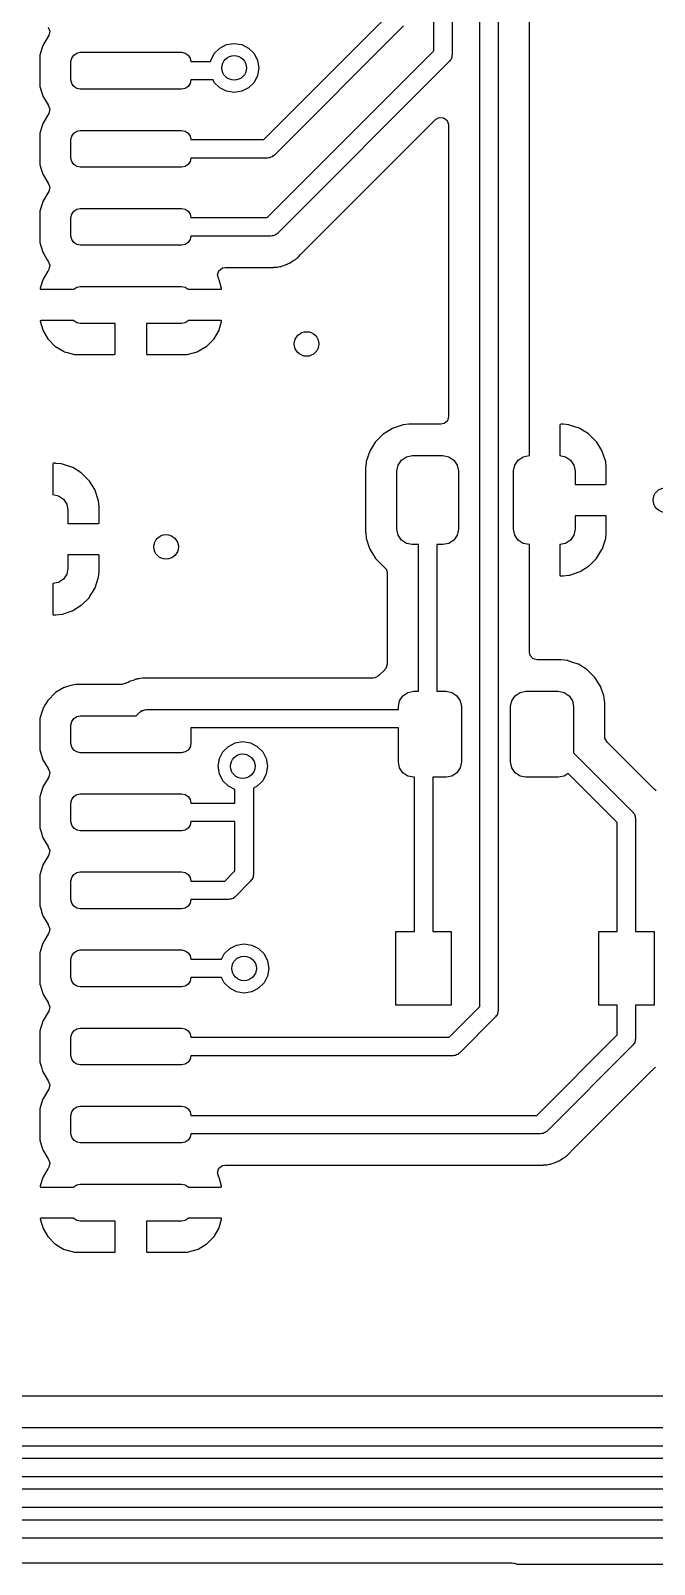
# Model space of a CAD drawing. Extents: x 51 to 243, y -135 to -54.
# Drawn here: x 102.95 to 113.1, y -107.48 to -82.53 of the extents above; entities that cross this region are included whole.
import ezdxf

# ---------------------------------------------------------------- set-up
doc = ezdxf.new("R2010")
doc.units = 0
doc.layers.add('BLACK', color=7, linetype='CONTINUOUS')

msp = doc.modelspace()

# ---------------------------------------------------------------- linework, layer by layer
at = {"layer": 'BLACK', "linetype": 'CONTINUOUS'}
for p, q in [((110.263, -98.4114), (110.263, -80.0865)), ((110.563, -80.1487), (110.563, -98.4735)), ((111.072, -89.445), (111.072, -80.4115)), ((109.514, -82.8615), (109.514, -81.647)), ((109.814, -81.647), (109.814, -82.9236)), ((106.745, -84.305), (108.764, -82.2854)), ((103.236, -82.4745), (103.262, -82.5389)), ((103.262, -82.5389), (103.248, -82.6085)), ((109.021, -82.4536), (106.913, -84.5611)), ((103.138, -82.8079), (103.102, -82.9312)), ((103.147, -82.779), (103.138, -82.8079)), ((103.149, -82.7714), (103.147, -82.779)), ((103.147, -82.779), (103.147, -82.779)), ((103.234, -82.6282), (103.149, -82.7714)), ((103.237, -82.6243), (103.234, -82.6282)), ((103.248, -82.6085), (103.237, -82.6243)), ((105.94, -82.9041), (106.029, -82.8156)), ((106.029, -82.8156), (106.14, -82.7588)), ((106.14, -82.7588), (106.264, -82.7392)), ((106.264, -82.7392), (106.387, -82.7588)), ((106.387, -82.7588), (106.499, -82.8156)), ((106.499, -82.8156), (106.587, -82.9041)), ((103.1, -82.966), (103.099, -82.9685)), ((103.099, -82.9685), (103.099, -83.4015)), ((103.102, -82.9376), (103.1, -82.966)), ((103.102, -82.9312), (103.102, -82.9376)), ((103.102, -82.9376), (103.102, -82.9376)), ((103.608, -83.035), (103.619, -82.9776)), ((103.608, -83.335), (103.608, -83.035)), ((103.619, -82.9776), (103.652, -82.9289)), ((103.652, -82.9289), (103.701, -82.8964)), ((103.701, -82.8964), (103.758, -82.885)), ((103.758, -82.885), (105.408, -82.885)), ((105.408, -82.885), (105.465, -82.8964)), ((105.465, -82.8964), (105.514, -82.9289)), ((105.514, -82.9289), (105.547, -82.9776)), ((105.547, -82.9776), (105.558, -83.035)), ((105.558, -83.035), (105.88, -83.035)), ((105.88, -83.035), (105.883, -83.0156)), ((105.883, -83.0156), (105.94, -82.9041)), ((106.587, -82.9041), (106.644, -83.0156)), ((106.644, -83.0156), (106.664, -83.1392)), ((106.8, -85.575), (109.514, -82.8615)), ((109.77, -83.0297), (106.969, -85.8311)), ((109.78, -83.0126), (109.77, -83.0297)), ((109.794, -82.9986), (109.78, -83.0126)), ((109.799, -82.9795), (109.794, -82.9986)), ((109.809, -82.9624), (109.799, -82.9795)), ((109.814, -82.9236), (109.809, -82.9427)), ((109.809, -82.9427), (109.809, -82.9624)), ((103.619, -83.3924), (103.608, -83.335)), ((105.558, -83.335), (105.547, -83.3924)), ((105.92, -83.335), (105.558, -83.335)), ((105.94, -83.3743), (105.92, -83.335)), ((106.644, -83.2628), (106.587, -83.3743)), ((106.664, -83.1392), (106.644, -83.2628)), ((103.099, -83.4015), (103.1, -83.4039)), ((103.1, -83.4039), (103.1, -83.404)), ((103.1, -83.404), (103.1, -83.414)), ((103.1, -83.414), (103.102, -83.4388)), ((103.102, -83.4388), (103.124, -83.5139)), ((103.124, -83.5139), (103.147, -83.5909)), ((103.652, -83.4411), (103.619, -83.3924)), ((103.701, -83.4736), (103.652, -83.4411)), ((103.758, -83.485), (103.701, -83.4736)), ((105.408, -83.485), (103.758, -83.485)), ((105.465, -83.4736), (105.408, -83.485)), ((105.514, -83.4411), (105.465, -83.4736)), ((105.547, -83.3924), (105.514, -83.4411)), ((106.029, -83.4628), (105.94, -83.3743)), ((106.14, -83.5196), (106.029, -83.4628)), ((106.264, -83.5392), (106.14, -83.5196)), ((106.387, -83.5196), (106.264, -83.5392)), ((106.499, -83.4628), (106.387, -83.5196)), ((106.587, -83.3743), (106.499, -83.4628)), ((103.147, -83.5909), (103.149, -83.5986)), ((103.149, -83.5986), (103.234, -83.7418)), ((103.234, -83.7418), (103.236, -83.7445)), ((103.236, -83.7445), (103.262, -83.8089)), ((103.262, -83.8089), (103.248, -83.8785)), ((103.138, -84.08), (103.102, -84.2012)), ((103.147, -84.049), (103.138, -84.08)), ((103.149, -84.0414), (103.147, -84.049)), ((103.147, -84.049), (103.147, -84.049)), ((103.234, -83.8982), (103.149, -84.0414)), ((103.237, -83.8943), (103.234, -83.8982)), ((103.248, -83.8785), (103.237, -83.8943)), ((107.354, -86.1645), (109.54, -83.979)), ((109.54, -83.979), (109.602, -83.9449)), ((109.602, -83.9449), (109.673, -83.95)), ((109.673, -83.95), (109.73, -83.9925)), ((109.73, -83.9925), (109.755, -84.0591)), ((109.755, -84.0591), (109.755, -84.0681)), ((109.755, -84.0681), (109.755, -88.8105)), ((103.1, -84.236), (103.099, -84.2385)), ((103.099, -84.2385), (103.099, -84.6715)), ((103.102, -84.2076), (103.1, -84.236)), ((103.102, -84.2012), (103.102, -84.2076)), ((103.102, -84.2076), (103.102, -84.2076)), ((103.608, -84.305), (103.619, -84.2476)), ((103.608, -84.605), (103.608, -84.305)), ((103.619, -84.2476), (103.652, -84.1989)), ((103.652, -84.1989), (103.701, -84.1664)), ((103.701, -84.1664), (103.758, -84.155)), ((103.758, -84.155), (105.408, -84.155)), ((105.408, -84.155), (105.465, -84.1664)), ((105.465, -84.1664), (105.514, -84.1989)), ((105.514, -84.1989), (105.547, -84.2476)), ((105.547, -84.2476), (105.558, -84.305)), ((105.558, -84.305), (106.745, -84.305)), ((106.882, -84.5849), (106.863, -84.59)), ((106.896, -84.5709), (106.882, -84.5849)), ((106.913, -84.5611), (106.896, -84.5709)), ((103.099, -84.6715), (103.1, -84.6739)), ((103.1, -84.6739), (103.1, -84.674)), ((103.1, -84.674), (103.102, -84.7023)), ((103.102, -84.7023), (103.102, -84.7088)), ((103.102, -84.7088), (103.124, -84.7842)), ((103.124, -84.7842), (103.139, -84.8351)), ((103.139, -84.8351), (103.149, -84.8686)), ((103.619, -84.6624), (103.608, -84.605)), ((103.652, -84.7111), (103.619, -84.6624)), ((103.701, -84.7436), (103.652, -84.7111)), ((103.758, -84.755), (103.701, -84.7436)), ((105.408, -84.755), (103.758, -84.755)), ((105.465, -84.7436), (105.408, -84.755)), ((105.514, -84.7111), (105.465, -84.7436)), ((105.547, -84.6624), (105.514, -84.7111)), ((105.558, -84.605), (105.547, -84.6624)), ((106.807, -84.605), (105.558, -84.605)), ((106.826, -84.5999), (106.807, -84.605)), ((106.846, -84.5999), (106.826, -84.5999)), ((106.863, -84.59), (106.846, -84.5999)), ((103.149, -84.8686), (103.234, -85.0118)), ((103.234, -85.0118), (103.236, -85.0145)), ((103.236, -85.0145), (103.262, -85.0789)), ((103.262, -85.0789), (103.248, -85.1485)), ((103.142, -85.3334), (103.102, -85.4712)), ((103.147, -85.319), (103.142, -85.3334)), ((103.149, -85.3114), (103.147, -85.319)), ((103.147, -85.319), (103.147, -85.319)), ((103.234, -85.1682), (103.149, -85.3114)), ((103.237, -85.1643), (103.234, -85.1682)), ((103.248, -85.1485), (103.237, -85.1643)), ((103.1, -85.5036), (103.099, -85.5085)), ((103.099, -85.5085), (103.099, -85.9415)), ((103.102, -85.4776), (103.1, -85.5036)), ((103.102, -85.4712), (103.102, -85.4776)), ((103.102, -85.4776), (103.102, -85.4776)), ((103.608, -85.575), (103.619, -85.5176)), ((103.608, -85.875), (103.608, -85.575)), ((103.619, -85.5176), (103.652, -85.4689)), ((103.652, -85.4689), (103.701, -85.4364)), ((103.701, -85.4364), (103.758, -85.425)), ((103.758, -85.425), (105.408, -85.425)), ((105.408, -85.425), (105.465, -85.4364)), ((105.465, -85.4364), (105.514, -85.4689)), ((105.514, -85.4689), (105.547, -85.5176)), ((105.547, -85.5176), (105.558, -85.575)), ((105.558, -85.575), (106.8, -85.575)), ((106.969, -85.8311), (106.952, -85.8409)), ((103.099, -85.9415), (103.1, -85.944)), ((103.1, -85.944), (103.1, -85.944)), ((103.1, -85.944), (103.101, -85.9636)), ((103.101, -85.9636), (103.102, -85.9788)), ((103.102, -85.9788), (103.149, -86.1386)), ((103.619, -85.9324), (103.608, -85.875)), ((103.652, -85.9811), (103.619, -85.9324)), ((103.701, -86.0136), (103.652, -85.9811)), ((103.758, -86.025), (103.701, -86.0136)), ((105.408, -86.025), (103.758, -86.025)), ((105.465, -86.0136), (105.408, -86.025)), ((105.514, -85.9811), (105.465, -86.0136)), ((105.547, -85.9324), (105.514, -85.9811)), ((105.558, -85.875), (105.547, -85.9324)), ((106.863, -85.875), (105.558, -85.875)), ((106.882, -85.8699), (106.863, -85.875)), ((106.901, -85.8699), (106.882, -85.8699)), ((106.919, -85.86), (106.901, -85.8699)), ((106.938, -85.8549), (106.919, -85.86)), ((106.952, -85.8409), (106.938, -85.8549)), ((103.149, -86.1386), (103.164, -86.1645)), ((103.164, -86.1645), (103.22, -86.2586)), ((103.22, -86.2586), (103.234, -86.2818)), ((103.234, -86.2818), (103.236, -86.2847)), ((103.236, -86.2847), (103.262, -86.3493)), ((107.082, -86.347), (107.126, -86.3341)), ((107.126, -86.3341), (107.145, -86.3232)), ((107.145, -86.3232), (107.162, -86.3145)), ((107.162, -86.3145), (107.182, -86.3066)), ((107.182, -86.3066), (107.22, -86.2795)), ((107.22, -86.2795), (107.23, -86.273)), ((107.23, -86.273), (107.263, -86.2535)), ((107.263, -86.2535), (107.269, -86.2495)), ((107.263, -86.2535), (107.263, -86.2535)), ((107.269, -86.2495), (107.285, -86.2343)), ((107.285, -86.2343), (107.3, -86.2214)), ((107.3, -86.2214), (107.309, -86.2149)), ((107.309, -86.2149), (107.317, -86.2088)), ((107.317, -86.2088), (107.346, -86.1732)), ((107.346, -86.1732), (107.354, -86.1645)), ((103.153, -86.5748), (103.147, -86.5892)), ((103.23, -86.4453), (103.153, -86.5748)), ((103.236, -86.4376), (103.23, -86.4453)), ((103.248, -86.4189), (103.236, -86.4376)), ((103.262, -86.3493), (103.248, -86.4189)), ((105.995, -86.5048), (106.017, -86.4375)), ((106.01, -86.5671), (105.995, -86.5048)), ((106.009, -86.5675), (106.01, -86.5671)), ((106.012, -86.5726), (106.009, -86.5675)), ((106.012, -86.5736), (106.012, -86.5726)), ((106.013, -86.5748), (106.012, -86.5736)), ((106.019, -86.5892), (106.013, -86.5748)), ((106.017, -86.4375), (106.072, -86.393)), ((106.072, -86.393), (106.12, -86.3835)), ((106.12, -86.3835), (106.781, -86.3835)), ((106.781, -86.3835), (106.792, -86.3841)), ((106.792, -86.3841), (106.792, -86.3841)), ((106.792, -86.3841), (106.8, -86.3858)), ((106.8, -86.3858), (106.871, -86.3836)), ((106.871, -86.3836), (106.875, -86.3835)), ((106.875, -86.3835), (106.904, -86.3835)), ((106.904, -86.3835), (106.908, -86.3829)), ((106.908, -86.3829), (106.92, -86.382)), ((106.92, -86.382), (106.966, -86.3806)), ((106.966, -86.3806), (106.987, -86.3746)), ((106.987, -86.3746), (107.006, -86.3706)), ((107.006, -86.3706), (107.013, -86.3697)), ((107.013, -86.3697), (107.02, -86.3689)), ((107.02, -86.3689), (107.028, -86.3679)), ((107.02, -86.3689), (107.02, -86.3689)), ((107.028, -86.3679), (107.035, -86.365)), ((107.035, -86.365), (107.071, -86.3509)), ((107.035, -86.365), (107.035, -86.365)), ((107.071, -86.3509), (107.082, -86.347)), ((103.147, -86.5892), (103.108, -86.7236)), ((103.108, -86.7236), (103.108, -86.7377)), ((103.108, -86.7377), (103.115, -86.741)), ((103.115, -86.741), (103.651, -86.741)), ((103.651, -86.741), (103.652, -86.7389)), ((103.652, -86.7389), (103.701, -86.7064)), ((103.701, -86.7064), (103.758, -86.695)), ((103.758, -86.695), (105.408, -86.695)), ((105.408, -86.695), (105.465, -86.7064)), ((105.465, -86.7064), (105.514, -86.7389)), ((105.514, -86.7389), (105.515, -86.741)), ((105.515, -86.741), (106.045, -86.741)), ((106.06, -86.7291), (106.019, -86.5892)), ((106.045, -86.741), (106.058, -86.737)), ((106.058, -86.737), (106.06, -86.7291)), ((103.108, -87.253), (103.106, -87.2609)), ((103.106, -87.2609), (103.147, -87.4008)), ((103.121, -87.249), (103.108, -87.253)), ((103.651, -87.249), (103.121, -87.249)), ((103.652, -87.2511), (103.651, -87.249)), ((103.701, -87.2836), (103.652, -87.2511)), ((103.758, -87.295), (103.701, -87.2836)), ((104.329, -87.295), (103.758, -87.295)), ((104.329, -87.7895), (104.329, -87.295)), ((105.408, -87.295), (104.837, -87.295)), ((104.837, -87.295), (104.837, -87.7849)), ((105.465, -87.2836), (105.408, -87.295)), ((105.514, -87.2511), (105.465, -87.2836)), ((105.515, -87.249), (105.514, -87.2511)), ((106.051, -87.249), (105.515, -87.249)), ((106.019, -87.4008), (106.058, -87.2664)), ((106.058, -87.2523), (106.051, -87.249)), ((106.058, -87.2664), (106.058, -87.2523)), ((103.147, -87.4008), (103.153, -87.4152)), ((103.153, -87.4152), (103.23, -87.5447)), ((103.23, -87.5447), (103.24, -87.5571)), ((103.24, -87.5571), (103.346, -87.6634)), ((105.82, -87.6634), (105.926, -87.5571)), ((105.926, -87.5571), (105.936, -87.5447)), ((105.936, -87.5447), (106.013, -87.4152)), ((106.013, -87.4152), (106.019, -87.4008)), ((103.346, -87.6634), (103.358, -87.6731)), ((103.358, -87.6731), (103.488, -87.7496)), ((103.488, -87.7496), (103.502, -87.7559)), ((103.502, -87.7559), (103.648, -87.7983)), ((103.648, -87.7983), (103.661, -87.8006)), ((103.661, -87.8006), (103.689, -87.8028)), ((103.689, -87.8028), (103.694, -87.803)), ((103.694, -87.803), (104.311, -87.803)), ((104.311, -87.803), (104.326, -87.7985)), ((104.326, -87.7985), (104.327, -87.7971)), ((104.327, -87.7971), (104.329, -87.7895)), ((104.837, -87.7849), (104.841, -87.8001)), ((104.841, -87.8001), (104.843, -87.8013)), ((104.843, -87.8013), (104.851, -87.803)), ((104.851, -87.803), (105.472, -87.803)), ((105.472, -87.803), (105.477, -87.8028)), ((105.477, -87.8028), (105.505, -87.8006)), ((105.505, -87.8006), (105.518, -87.7983)), ((105.518, -87.7983), (105.664, -87.7559)), ((105.664, -87.7559), (105.678, -87.7496)), ((105.678, -87.7496), (105.808, -87.6731)), ((105.808, -87.6731), (105.82, -87.6634)), ((109.755, -88.8105), (109.735, -88.8786)), ((108.839, -89.0035), (108.689, -89.0965)), ((108.868, -88.9937), (108.839, -89.0035)), ((109, -88.9497), (108.868, -88.9937)), ((109.007, -88.9475), (109, -88.9497)), ((109, -88.9497), (109, -88.9497)), ((109.014, -88.9468), (109.007, -88.9475)), ((109.109, -88.9368), (109.014, -88.9468)), ((109.014, -88.9468), (109.014, -88.9468)), ((109.113, -88.9365), (109.109, -88.9368)), ((109.109, -88.9368), (109.109, -88.9368)), ((109.629, -88.9365), (109.113, -88.9365)), ((109.681, -88.9251), (109.629, -88.9365)), ((109.735, -88.8786), (109.681, -88.9251)), ((111.569, -88.9429), (111.567, -88.9505)), ((111.567, -88.9505), (111.567, -89.4458)), ((111.57, -88.9415), (111.569, -88.9429)), ((111.585, -88.937), (111.57, -88.9415)), ((111.61, -88.937), (111.585, -88.937)), ((111.617, -88.9373), (111.61, -88.937)), ((111.711, -88.947), (111.617, -88.9373)), ((111.724, -88.9499), (111.711, -88.947)), ((111.879, -89.001), (111.724, -88.9499)), ((111.892, -89.0072), (111.879, -89.001)), ((112.03, -89.0922), (111.892, -89.0072)), ((108.56, -89.2279), (108.475, -89.366)), ((108.564, -89.2217), (108.56, -89.2279)), ((108.56, -89.2279), (108.56, -89.2279)), ((108.689, -89.0965), (108.564, -89.2217)), ((112.041, -89.1013), (112.03, -89.0922)), ((112.156, -89.2158), (112.041, -89.1013)), ((112.165, -89.2272), (112.156, -89.2158)), ((112.25, -89.365), (112.165, -89.2272)), ((103.314, -89.5779), (103.312, -89.5855)), ((103.315, -89.5765), (103.314, -89.5779)), ((103.33, -89.572), (103.315, -89.5765)), ((103.355, -89.572), (103.33, -89.572)), ((103.362, -89.5723), (103.355, -89.572)), ((103.456, -89.582), (103.362, -89.5723)), ((108.412, -89.572), (108.404, -89.6446)), ((108.415, -89.547), (108.412, -89.572)), ((108.429, -89.4985), (108.415, -89.5401)), ((108.415, -89.5401), (108.415, -89.547)), ((108.415, -89.547), (108.415, -89.547)), ((108.451, -89.4327), (108.429, -89.4985)), ((108.471, -89.3723), (108.451, -89.4327)), ((108.475, -89.366), (108.471, -89.3723)), ((108.932, -89.5993), (108.986, -89.5182)), ((108.986, -89.5182), (109.067, -89.464)), ((109.067, -89.464), (109.163, -89.445)), ((109.163, -89.445), (109.663, -89.445)), ((109.663, -89.445), (109.759, -89.464)), ((109.759, -89.464), (109.84, -89.5182)), ((109.84, -89.5182), (109.894, -89.5993)), ((110.832, -89.5993), (110.886, -89.5182)), ((110.886, -89.5182), (110.967, -89.464)), ((110.967, -89.464), (111.063, -89.445)), ((111.063, -89.445), (111.072, -89.445)), ((111.567, -89.4458), (111.659, -89.464)), ((111.659, -89.464), (111.74, -89.5182)), ((111.74, -89.5182), (111.794, -89.5993)), ((112.256, -89.3782), (112.25, -89.365)), ((112.271, -89.4221), (112.256, -89.3782)), ((112.308, -89.5324), (112.271, -89.4221)), ((112.311, -89.5458), (112.308, -89.5324)), ((112.321, -89.6414), (112.311, -89.5458)), ((103.312, -89.5855), (103.312, -90.0808)), ((103.469, -89.5849), (103.456, -89.582)), ((103.624, -89.636), (103.469, -89.5849)), ((103.637, -89.6422), (103.624, -89.636)), ((103.775, -89.7272), (103.637, -89.6422)), ((103.786, -89.7363), (103.775, -89.7272)), ((103.901, -89.8508), (103.786, -89.7363)), ((108.404, -89.6446), (108.404, -90.6954)), ((108.913, -89.695), (108.932, -89.5993)), ((108.913, -90.645), (108.913, -89.695)), ((109.894, -89.5993), (109.913, -89.695)), ((109.913, -89.695), (109.913, -90.645)), ((110.813, -89.695), (110.832, -89.5993)), ((110.813, -90.645), (110.813, -89.695)), ((111.794, -89.5993), (111.813, -89.695)), ((111.813, -89.695), (111.813, -89.916)), ((112.321, -89.6479), (112.321, -89.6414)), ((112.321, -89.9025), (112.321, -89.6479)), ((103.91, -89.8622), (103.901, -89.8508)), ((103.995, -90), (103.91, -89.8622)), ((104.001, -90.0132), (103.995, -90)), ((104.053, -90.1674), (104.001, -90.0132)), ((111.813, -89.916), (112.303, -89.916)), ((112.303, -89.916), (112.318, -89.9115)), ((112.318, -89.9115), (112.319, -89.9101)), ((112.319, -89.9101), (112.321, -89.9025)), ((103.312, -90.0808), (103.404, -90.099)), ((103.404, -90.099), (103.485, -90.1532)), ((103.485, -90.1532), (103.539, -90.2343)), ((103.539, -90.2343), (103.558, -90.33)), ((104.056, -90.1808), (104.053, -90.1674)), ((104.066, -90.2764), (104.056, -90.1808)), ((104.066, -90.2829), (104.066, -90.2764)), ((104.066, -90.5375), (104.066, -90.2829)), ((103.558, -90.33), (103.558, -90.551)), ((103.558, -90.551), (104.048, -90.551)), ((104.048, -90.551), (104.063, -90.5465)), ((104.063, -90.5465), (104.064, -90.5451)), ((104.064, -90.5451), (104.066, -90.5375)), ((112.307, -90.424), (111.813, -90.424)), ((111.813, -90.424), (111.813, -90.645)), ((112.315, -90.4257), (112.307, -90.424)), ((112.317, -90.4269), (112.315, -90.4257)), ((112.321, -90.4421), (112.317, -90.4269)), ((112.321, -90.6921), (112.321, -90.4421)), ((108.404, -90.6954), (108.405, -90.6986)), ((108.405, -90.6986), (108.405, -90.6987)), ((108.405, -90.6987), (108.415, -90.7943)), ((108.415, -90.7943), (108.415, -90.8012)), ((108.415, -90.8012), (108.418, -90.8077)), ((108.418, -90.8077), (108.418, -90.8077)), ((108.418, -90.8077), (108.457, -90.9254)), ((108.932, -90.7407), (108.913, -90.645)), ((108.986, -90.8218), (108.932, -90.7407)), ((109.067, -90.876), (108.986, -90.8218)), ((109.84, -90.8218), (109.759, -90.876)), ((109.894, -90.7407), (109.84, -90.8218)), ((109.913, -90.645), (109.894, -90.7407)), ((110.832, -90.7407), (110.813, -90.645)), ((110.886, -90.8218), (110.832, -90.7407)), ((110.967, -90.876), (110.886, -90.8218)), ((111.74, -90.8218), (111.659, -90.876)), ((111.794, -90.7407), (111.74, -90.8218)), ((111.813, -90.645), (111.794, -90.7407)), ((112.257, -90.9606), (112.308, -90.8063)), ((112.308, -90.8063), (112.311, -90.7929)), ((112.311, -90.7929), (112.321, -90.6986)), ((112.321, -90.6986), (112.321, -90.6921)), ((104.052, -91.059), (103.558, -91.059)), ((103.558, -91.059), (103.558, -91.28)), ((104.06, -91.0607), (104.052, -91.059)), ((104.062, -91.0619), (104.06, -91.0607)), ((104.066, -91.0771), (104.062, -91.0619)), ((108.457, -90.9254), (108.471, -90.9689)), ((108.471, -90.9689), (108.565, -91.1193)), ((109.163, -90.895), (109.067, -90.876)), ((109.263, -90.895), (109.163, -90.895)), ((109.263, -93.28), (109.263, -90.895)), ((109.663, -90.895), (109.563, -90.895)), ((109.563, -90.895), (109.563, -93.28)), ((109.759, -90.876), (109.663, -90.895)), ((111.063, -90.895), (110.967, -90.876)), ((111.072, -90.895), (111.063, -90.895)), ((111.072, -92.6455), (111.072, -90.895)), ((111.659, -90.876), (111.567, -90.8942)), ((111.567, -90.8942), (111.567, -91.3849)), ((112.166, -91.1118), (112.251, -90.9738)), ((112.251, -90.9738), (112.257, -90.9606)), ((103.558, -91.28), (103.539, -91.3757)), ((104.066, -91.3271), (104.066, -91.0771)), ((108.565, -91.1193), (108.69, -91.2443)), ((108.69, -91.2443), (108.696, -91.2481)), ((108.696, -91.2481), (108.702, -91.2527)), ((108.702, -91.2527), (108.701, -91.254)), ((108.701, -91.254), (108.742, -91.3001)), ((108.742, -91.3001), (108.754, -91.3546)), ((111.893, -91.3322), (112.031, -91.2469)), ((112.031, -91.2469), (112.042, -91.2379)), ((112.042, -91.2379), (112.157, -91.1232)), ((112.157, -91.1232), (112.166, -91.1118)), ((103.404, -91.511), (103.312, -91.5292)), ((103.312, -91.5292), (103.312, -92.0199)), ((103.485, -91.4568), (103.404, -91.511)), ((103.539, -91.3757), (103.485, -91.4568)), ((104.002, -91.5956), (104.053, -91.4413)), ((104.053, -91.4413), (104.056, -91.4279)), ((104.056, -91.4279), (104.066, -91.3336)), ((104.066, -91.3336), (104.066, -91.3271)), ((108.754, -91.3546), (108.754, -92.8393)), ((111.567, -91.3849), (111.571, -91.4001)), ((111.571, -91.4001), (111.573, -91.4013)), ((111.573, -91.4013), (111.581, -91.403)), ((111.581, -91.403), (111.61, -91.403)), ((111.61, -91.403), (111.617, -91.4027)), ((111.617, -91.4027), (111.712, -91.3927)), ((111.712, -91.3927), (111.726, -91.3899)), ((111.726, -91.3899), (111.88, -91.3384)), ((111.88, -91.3384), (111.893, -91.3322)), ((103.787, -91.8729), (103.902, -91.7582)), ((103.902, -91.7582), (103.911, -91.7468)), ((103.911, -91.7468), (103.996, -91.6088)), ((103.996, -91.6088), (104.002, -91.5956)), ((103.312, -92.0199), (103.316, -92.0351)), ((103.316, -92.0351), (103.318, -92.0363)), ((103.318, -92.0363), (103.326, -92.038)), ((103.326, -92.038), (103.355, -92.038)), ((103.355, -92.038), (103.362, -92.0377)), ((103.362, -92.0377), (103.457, -92.0277)), ((103.457, -92.0277), (103.471, -92.0249)), ((103.471, -92.0249), (103.625, -91.9734)), ((103.625, -91.9734), (103.638, -91.9672)), ((103.638, -91.9672), (103.776, -91.8819)), ((103.776, -91.8819), (103.787, -91.8729)), ((111.083, -92.6978), (111.072, -92.6455)), ((111.13, -92.7515), (111.083, -92.6978)), ((111.198, -92.7715), (111.13, -92.7515)), ((111.588, -92.7715), (111.198, -92.7715)), ((111.643, -92.7771), (111.588, -92.7715)), ((111.686, -92.7815), (111.643, -92.7771)), ((111.693, -92.7822), (111.686, -92.7815)), ((111.686, -92.7815), (111.686, -92.7815)), ((111.699, -92.7844), (111.693, -92.7822)), ((111.778, -92.8104), (111.699, -92.7844)), ((111.699, -92.7844), (111.699, -92.7844)), ((111.861, -92.8379), (111.778, -92.8104)), ((104.733, -93.0704), (104.713, -93.0764)), ((104.779, -93.069), (104.733, -93.0704)), ((104.791, -93.0681), (104.779, -93.069)), ((104.796, -93.0675), (104.791, -93.0681)), ((104.825, -93.0675), (104.796, -93.0675)), ((104.829, -93.0674), (104.825, -93.0675)), ((104.844, -93.0669), (104.829, -93.0674)), ((104.899, -93.0652), (104.844, -93.0669)), ((104.907, -93.0669), (104.899, -93.0652)), ((104.919, -93.0675), (104.907, -93.0669)), ((104.907, -93.0669), (104.907, -93.0669)), ((108.526, -93.0675), (104.919, -93.0675)), ((108.553, -93.0646), (108.526, -93.0675)), ((108.615, -93.0305), (108.553, -93.0646)), ((108.714, -92.9315), (108.615, -93.0305)), ((108.734, -92.9074), (108.713, -92.931)), ((108.713, -92.931), (108.714, -92.9315)), ((108.754, -92.8393), (108.734, -92.9074)), ((111.867, -92.8417), (111.861, -92.8379)), ((112.005, -92.9265), (111.867, -92.8417)), ((111.867, -92.8417), (111.867, -92.8417)), ((112.011, -92.9307), (112.005, -92.9265)), ((112.136, -93.0557), (112.011, -92.9307)), ((112.23, -93.2061), (112.136, -93.0557)), ((103.351, -93.3055), (103.234, -93.4232)), ((103.358, -93.3015), (103.351, -93.3055)), ((103.488, -93.2249), (103.358, -93.3015)), ((103.358, -93.3015), (103.358, -93.3015)), ((103.494, -93.2209), (103.488, -93.2249)), ((103.488, -93.2249), (103.488, -93.2249)), ((103.502, -93.2186), (103.494, -93.2209)), ((103.566, -93.2002), (103.502, -93.2186)), ((103.502, -93.2186), (103.502, -93.2186)), ((103.654, -93.1744), (103.566, -93.2002)), ((103.661, -93.1739), (103.654, -93.1744)), ((103.689, -93.1717), (103.661, -93.1739)), ((103.661, -93.1739), (103.661, -93.1739)), ((103.691, -93.1715), (103.689, -93.1717)), ((103.689, -93.1717), (103.689, -93.1717)), ((104.439, -93.1715), (103.691, -93.1715)), ((104.503, -93.1508), (104.439, -93.1715)), ((104.504, -93.1528), (104.503, -93.1508)), ((104.511, -93.149), (104.504, -93.1528)), ((104.517, -93.1444), (104.511, -93.149)), ((104.537, -93.1365), (104.517, -93.1444)), ((104.555, -93.1278), (104.537, -93.1365)), ((104.573, -93.1169), (104.555, -93.1278)), ((104.618, -93.104), (104.573, -93.1169)), ((104.629, -93.1001), (104.618, -93.104)), ((104.665, -93.086), (104.629, -93.1001)), ((104.672, -93.0831), (104.665, -93.086)), ((104.665, -93.086), (104.665, -93.086)), ((104.68, -93.0821), (104.672, -93.0831)), ((104.686, -93.0813), (104.68, -93.0821)), ((104.68, -93.0821), (104.68, -93.0821)), ((104.693, -93.0804), (104.686, -93.0813)), ((104.713, -93.0764), (104.693, -93.0804)), ((109.011, -93.3532), (109.092, -93.299)), ((109.092, -93.299), (109.188, -93.28)), ((109.188, -93.28), (109.263, -93.28)), ((109.563, -93.28), (109.713, -93.28)), ((109.713, -93.28), (109.809, -93.299)), ((109.809, -93.299), (109.89, -93.3532)), ((110.836, -93.3532), (110.917, -93.299)), ((110.917, -93.299), (111.013, -93.28)), ((111.013, -93.28), (111.538, -93.28)), ((111.538, -93.28), (111.634, -93.299)), ((111.634, -93.299), (111.715, -93.3532)), ((112.232, -93.213), (112.23, -93.2061)), ((112.28, -93.3568), (112.232, -93.213)), ((103.149, -93.5664), (103.147, -93.574)), ((103.194, -93.4898), (103.149, -93.5664)), ((103.23, -93.43), (103.194, -93.4898)), ((103.234, -93.4232), (103.23, -93.43)), ((103.23, -93.43), (103.23, -93.43)), ((108.938, -93.53), (108.957, -93.4343)), ((108.938, -93.576), (108.938, -93.53)), ((108.957, -93.4343), (109.011, -93.3532)), ((109.89, -93.3532), (109.944, -93.4343)), ((109.944, -93.4343), (109.963, -93.53)), ((109.963, -93.53), (109.963, -94.43)), ((110.763, -93.53), (110.782, -93.4343)), ((110.763, -94.43), (110.763, -93.53)), ((110.782, -93.4343), (110.836, -93.3532)), ((111.715, -93.3532), (111.769, -93.4343)), ((111.769, -93.4343), (111.788, -93.53)), ((111.788, -93.53), (111.788, -94.2804)), ((112.286, -93.3738), (112.28, -93.3568)), ((112.286, -93.3807), (112.286, -93.3738)), ((112.296, -93.4763), (112.286, -93.3807)), ((112.286, -93.3807), (112.286, -93.3807)), ((112.296, -93.4796), (112.296, -93.4763)), ((112.296, -94.0175), (112.296, -93.4796)), ((103.1, -93.7579), (103.099, -93.7635)), ((103.099, -93.7635), (103.099, -94.1965)), ((103.102, -93.7326), (103.1, -93.7579)), ((103.138, -93.605), (103.102, -93.7262)), ((103.102, -93.7262), (103.102, -93.7326)), ((103.102, -93.7326), (103.102, -93.7326)), ((103.147, -93.574), (103.138, -93.605)), ((103.147, -93.574), (103.147, -93.574)), ((103.608, -93.83), (103.619, -93.7726)), ((103.619, -93.7726), (103.652, -93.7239)), ((103.652, -93.7239), (103.701, -93.6914)), ((103.701, -93.6914), (103.758, -93.68)), ((103.758, -93.68), (104.671, -93.68)), ((104.671, -93.68), (104.731, -93.6199)), ((104.731, -93.6199), (104.748, -93.6101)), ((104.748, -93.6101), (104.762, -93.5961)), ((104.762, -93.5961), (104.781, -93.591)), ((104.781, -93.591), (104.798, -93.5811)), ((104.798, -93.5811), (104.818, -93.5811)), ((104.818, -93.5811), (104.837, -93.576)), ((104.837, -93.576), (108.938, -93.576)), ((103.608, -94.13), (103.608, -93.83)), ((108.938, -93.876), (105.558, -93.876)), ((105.558, -93.876), (105.558, -94.13)), ((108.938, -94.43), (108.938, -93.876)), ((112.299, -94.0443), (112.296, -94.0175)), ((112.333, -94.1066), (112.299, -94.0443)), ((103.099, -94.1965), (103.1, -94.1989)), ((103.1, -94.1989), (103.1, -94.199)), ((103.1, -94.199), (103.102, -94.226)), ((103.102, -94.226), (103.102, -94.2338)), ((103.102, -94.2338), (103.108, -94.2521)), ((103.108, -94.2521), (103.145, -94.3819)), ((103.619, -94.1874), (103.608, -94.13)), ((103.652, -94.2361), (103.619, -94.1874)), ((103.701, -94.2686), (103.652, -94.2361)), ((103.758, -94.28), (103.701, -94.2686)), ((105.408, -94.28), (103.758, -94.28)), ((105.465, -94.2686), (105.408, -94.28)), ((105.514, -94.2361), (105.465, -94.2686)), ((105.547, -94.1874), (105.514, -94.2361)), ((105.558, -94.13), (105.547, -94.1874)), ((106.024, -94.3769), (106.08, -94.2654)), ((106.08, -94.2654), (106.169, -94.1769)), ((106.169, -94.1769), (106.28, -94.1201)), ((106.28, -94.1201), (106.404, -94.1005)), ((106.404, -94.1005), (106.528, -94.1201)), ((106.528, -94.1201), (106.639, -94.1769)), ((106.639, -94.1769), (106.728, -94.2654)), ((106.728, -94.2654), (106.784, -94.3769)), ((111.788, -94.2804), (112.754, -95.2464)), ((113.087, -94.8607), (112.333, -94.1066)), ((103.145, -94.3819), (103.149, -94.3936)), ((103.149, -94.3936), (103.234, -94.5368)), ((103.234, -94.5368), (103.236, -94.5395)), ((103.236, -94.5395), (103.262, -94.6039)), ((106.004, -94.5005), (106.024, -94.3769)), ((106.024, -94.6241), (106.004, -94.5005)), ((106.784, -94.3769), (106.804, -94.5005)), ((106.804, -94.5005), (106.784, -94.6241)), ((108.957, -94.5257), (108.938, -94.43)), ((109.011, -94.6068), (108.957, -94.5257)), ((109.944, -94.5257), (109.89, -94.6068)), ((109.963, -94.43), (109.944, -94.5257)), ((110.782, -94.5257), (110.763, -94.43)), ((110.836, -94.6068), (110.782, -94.5257)), ((103.234, -94.6932), (103.149, -94.8364)), ((103.237, -94.6893), (103.234, -94.6932)), ((103.248, -94.6735), (103.237, -94.6893)), ((103.262, -94.6039), (103.248, -94.6735)), ((106.08, -94.7356), (106.024, -94.6241)), ((106.169, -94.8241), (106.08, -94.7356)), ((106.728, -94.7356), (106.639, -94.8241)), ((106.784, -94.6241), (106.728, -94.7356)), ((109.092, -94.661), (109.011, -94.6068)), ((109.188, -94.68), (109.092, -94.661)), ((109.198, -94.68), (109.188, -94.68)), ((109.198, -97.19), (109.198, -94.68)), ((109.713, -94.68), (109.498, -94.68)), ((109.498, -94.68), (109.498, -97.19)), ((109.809, -94.661), (109.713, -94.68)), ((109.89, -94.6068), (109.809, -94.661)), ((110.917, -94.661), (110.836, -94.6068)), ((111.013, -94.68), (110.917, -94.661)), ((111.538, -94.68), (111.013, -94.68)), ((111.634, -94.661), (111.538, -94.68)), ((111.7, -94.6166), (111.634, -94.661)), ((112.498, -95.4146), (111.7, -94.6166)), ((103.1, -95.0229), (103.099, -95.0335)), ((103.099, -95.0335), (103.099, -95.4665)), ((103.102, -95.0026), (103.1, -95.0229)), ((103.138, -94.875), (103.102, -94.9962)), ((103.102, -94.9962), (103.102, -95.0026)), ((103.102, -95.0026), (103.102, -95.0026)), ((103.147, -94.844), (103.138, -94.875)), ((103.149, -94.8364), (103.147, -94.844)), ((103.147, -94.844), (103.147, -94.844)), ((103.608, -95.1), (103.619, -95.0426)), ((103.619, -95.0426), (103.652, -94.9939)), ((103.652, -94.9939), (103.701, -94.9614)), ((103.701, -94.9614), (103.758, -94.95)), ((103.758, -94.95), (105.408, -94.95)), ((105.408, -94.95), (105.465, -94.9614)), ((105.465, -94.9614), (105.514, -94.9939)), ((105.514, -94.9939), (105.547, -95.0426)), ((105.547, -95.0426), (105.558, -95.1)), ((106.276, -94.8787), (106.169, -94.8241)), ((106.276, -95.1), (106.276, -94.8787)), ((106.639, -94.8241), (106.576, -94.8563)), ((106.576, -94.8563), (106.576, -96.266)), ((113.096, -94.8687), (113.087, -94.8607)), ((113.132, -94.8981), (113.096, -94.8687)), ((103.608, -95.4), (103.608, -95.1)), ((105.558, -95.1), (106.276, -95.1)), ((112.754, -95.2464), (112.764, -95.2635)), ((112.764, -95.2635), (112.778, -95.2775)), ((112.778, -95.2775), (112.783, -95.2966)), ((112.783, -95.2966), (112.793, -95.3137)), ((112.793, -95.3137), (112.793, -95.3334)), ((103.099, -95.4665), (103.1, -95.4689)), ((103.1, -95.4689), (103.1, -95.469)), ((103.1, -95.469), (103.101, -95.4878)), ((103.101, -95.4878), (103.102, -95.5038)), ((103.102, -95.5038), (103.126, -95.5857)), ((103.619, -95.4574), (103.608, -95.4)), ((103.652, -95.5061), (103.619, -95.4574)), ((103.701, -95.5386), (103.652, -95.5061)), ((103.758, -95.55), (103.701, -95.5386)), ((105.408, -95.55), (103.758, -95.55)), ((105.465, -95.5386), (105.408, -95.55)), ((105.514, -95.5061), (105.465, -95.5386)), ((105.547, -95.4574), (105.514, -95.5061)), ((105.558, -95.4), (105.547, -95.4574)), ((106.276, -95.4), (105.558, -95.4)), ((106.276, -96.2039), (106.276, -95.4)), ((112.498, -97.19), (112.498, -95.4146)), ((112.793, -95.3334), (112.798, -95.3525)), ((112.798, -95.3525), (112.798, -97.19)), ((103.126, -95.5857), (103.139, -95.6308)), ((103.139, -95.6308), (103.149, -95.6636)), ((103.149, -95.6636), (103.234, -95.8068)), ((103.234, -95.8068), (103.236, -95.8095)), ((103.236, -95.8095), (103.262, -95.8739)), ((103.234, -95.9632), (103.149, -96.1064)), ((103.237, -95.9593), (103.234, -95.9632)), ((103.248, -95.9435), (103.237, -95.9593)), ((103.262, -95.8739), (103.248, -95.9435)), ((103.1, -96.2926), (103.099, -96.3035)), ((103.099, -96.3035), (103.099, -96.7365)), ((103.102, -96.2726), (103.1, -96.2926)), ((103.138, -96.145), (103.102, -96.2662)), ((103.102, -96.2662), (103.102, -96.2726)), ((103.102, -96.2726), (103.102, -96.2726)), ((103.147, -96.114), (103.138, -96.145)), ((103.149, -96.1064), (103.147, -96.114)), ((103.147, -96.114), (103.147, -96.114)), ((103.608, -96.37), (103.619, -96.3126)), ((103.619, -96.3126), (103.652, -96.2639)), ((103.652, -96.2639), (103.701, -96.2314)), ((103.701, -96.2314), (103.758, -96.22)), ((103.758, -96.22), (105.408, -96.22)), ((105.408, -96.22), (105.465, -96.2314)), ((105.465, -96.2314), (105.514, -96.2639)), ((105.514, -96.2639), (105.547, -96.3126)), ((105.547, -96.3126), (105.558, -96.37)), ((106.11, -96.37), (106.276, -96.2039)), ((106.571, -96.3048), (106.561, -96.3219)), ((106.576, -96.266), (106.571, -96.2851)), ((106.571, -96.2851), (106.571, -96.3048)), ((103.608, -96.67), (103.608, -96.37)), ((105.558, -96.37), (106.11, -96.37)), ((106.532, -96.3721), (106.278, -96.6261)), ((106.542, -96.355), (106.532, -96.3721)), ((106.556, -96.341), (106.542, -96.355)), ((106.561, -96.3219), (106.556, -96.341)), ((103.099, -96.7365), (103.1, -96.739)), ((103.1, -96.739), (103.1, -96.739)), ((103.1, -96.739), (103.1, -96.749)), ((103.1, -96.749), (103.102, -96.7738)), ((103.102, -96.7738), (103.116, -96.8195)), ((103.619, -96.7274), (103.608, -96.67)), ((103.652, -96.7761), (103.619, -96.7274)), ((103.701, -96.8086), (103.652, -96.7761)), ((103.758, -96.82), (103.701, -96.8086)), ((105.465, -96.8086), (105.408, -96.82)), ((105.514, -96.7761), (105.465, -96.8086)), ((105.547, -96.7274), (105.514, -96.7761)), ((105.558, -96.67), (105.547, -96.7274)), ((106.172, -96.67), (105.558, -96.67)), ((106.191, -96.6649), (106.172, -96.67)), ((106.211, -96.6649), (106.191, -96.6649)), ((106.228, -96.655), (106.211, -96.6649)), ((106.247, -96.6499), (106.228, -96.655)), ((106.261, -96.6359), (106.247, -96.6499)), ((106.278, -96.6261), (106.261, -96.6359)), ((103.116, -96.8195), (103.145, -96.921)), ((103.145, -96.921), (103.149, -96.9336)), ((103.149, -96.9336), (103.234, -97.0768)), ((105.408, -96.82), (103.758, -96.82)), ((103.234, -97.2332), (103.149, -97.3764)), ((103.234, -97.0768), (103.236, -97.0795)), ((103.237, -97.2293), (103.234, -97.2332)), ((103.236, -97.0795), (103.262, -97.1439)), ((103.248, -97.2135), (103.237, -97.2293)), ((103.262, -97.1439), (103.248, -97.2135)), ((108.898, -98.39), (108.898, -97.19)), ((108.898, -97.19), (109.198, -97.19)), ((109.498, -97.19), (109.798, -97.19)), ((109.798, -97.19), (109.798, -98.39)), ((112.198, -98.39), (112.198, -97.19)), ((112.198, -97.19), (112.498, -97.19)), ((112.798, -97.19), (113.098, -97.19)), ((113.098, -97.19), (113.098, -98.39)), ((103.102, -97.5426), (103.1, -97.5649)), ((103.138, -97.413), (103.102, -97.5362)), ((103.102, -97.5362), (103.102, -97.5426)), ((103.102, -97.5426), (103.102, -97.5426)), ((103.147, -97.384), (103.138, -97.413)), ((103.149, -97.3764), (103.147, -97.384)), ((103.147, -97.384), (103.147, -97.384)), ((103.619, -97.5826), (103.652, -97.5339)), ((103.652, -97.5339), (103.701, -97.5014)), ((103.701, -97.5014), (103.758, -97.49)), ((103.758, -97.49), (105.408, -97.49)), ((105.408, -97.49), (105.465, -97.5014)), ((105.465, -97.5014), (105.514, -97.5339)), ((105.514, -97.5339), (105.547, -97.5826)), ((106.059, -97.64), (106.102, -97.5549)), ((106.102, -97.5549), (106.191, -97.4664)), ((106.191, -97.4664), (106.302, -97.4096)), ((106.302, -97.4096), (106.426, -97.39)), ((106.426, -97.39), (106.55, -97.4096)), ((106.55, -97.4096), (106.661, -97.4664)), ((106.661, -97.4664), (106.75, -97.5549)), ((106.75, -97.5549), (106.806, -97.6664)), ((103.1, -97.5649), (103.099, -97.5735)), ((103.099, -97.5735), (103.099, -98.0065)), ((103.608, -97.64), (103.619, -97.5826)), ((103.608, -97.94), (103.608, -97.64)), ((105.547, -97.5826), (105.558, -97.64)), ((105.558, -97.64), (106.059, -97.64)), ((106.806, -97.6664), (106.826, -97.79)), ((106.826, -97.79), (106.806, -97.9136)), ((103.099, -98.0065), (103.1, -98.0089)), ((103.1, -98.0089), (103.1, -98.009)), ((103.1, -98.009), (103.102, -98.0368)), ((103.102, -98.0368), (103.102, -98.0438)), ((103.102, -98.0438), (103.11, -98.0709)), ((103.619, -97.9974), (103.608, -97.94)), ((103.652, -98.0461), (103.619, -97.9974)), ((103.701, -98.0786), (103.652, -98.0461)), ((105.514, -98.0461), (105.465, -98.0786)), ((105.547, -97.9974), (105.514, -98.0461)), ((105.558, -97.94), (105.547, -97.9974)), ((106.059, -97.94), (105.558, -97.94)), ((106.102, -98.0251), (106.059, -97.94)), ((106.191, -98.1136), (106.102, -98.0251)), ((106.75, -98.0251), (106.661, -98.1136)), ((106.806, -97.9136), (106.75, -98.0251)), ((103.11, -98.0709), (103.143, -98.1819)), ((103.143, -98.1819), (103.149, -98.2036)), ((103.149, -98.2036), (103.234, -98.3468)), ((103.758, -98.09), (103.701, -98.0786)), ((105.408, -98.09), (103.758, -98.09)), ((105.465, -98.0786), (105.408, -98.09)), ((106.302, -98.1704), (106.191, -98.1136)), ((106.426, -98.19), (106.302, -98.1704)), ((106.55, -98.1704), (106.426, -98.19)), ((106.661, -98.1136), (106.55, -98.1704)), ((103.234, -98.5032), (103.149, -98.6464)), ((103.234, -98.3468), (103.236, -98.3495)), ((103.237, -98.4993), (103.234, -98.5032)), ((103.236, -98.3495), (103.262, -98.4139)), ((103.248, -98.4835), (103.237, -98.4993)), ((103.262, -98.4139), (103.248, -98.4835)), ((109.798, -98.39), (108.898, -98.39)), ((109.765, -98.91), (110.263, -98.4114)), ((110.543, -98.5485), (110.529, -98.5625)), ((110.548, -98.5295), (110.543, -98.5485)), ((110.558, -98.5124), (110.548, -98.5295)), ((110.563, -98.4735), (110.558, -98.4926)), ((110.558, -98.4926), (110.558, -98.5124)), ((112.498, -98.39), (112.198, -98.39)), ((112.498, -98.8719), (112.498, -98.39)), ((113.098, -98.39), (112.798, -98.39)), ((112.798, -98.39), (112.798, -98.934)), ((103.149, -98.6464), (103.102, -98.8062)), ((103.102, -98.8062), (103.102, -98.8126)), ((103.619, -98.8526), (103.652, -98.8039)), ((103.652, -98.8039), (103.701, -98.7714)), ((103.701, -98.7714), (103.758, -98.76)), ((103.758, -98.76), (105.408, -98.76)), ((105.408, -98.76), (105.465, -98.7714)), ((105.465, -98.7714), (105.514, -98.8039)), ((105.514, -98.8039), (105.547, -98.8526)), ((110.52, -98.5796), (109.933, -99.1661)), ((110.529, -98.5625), (110.52, -98.5796)), ((103.1, -98.8333), (103.099, -98.8435)), ((103.099, -98.8435), (103.099, -99.2765)), ((103.102, -98.8126), (103.1, -98.8333)), ((103.102, -98.8126), (103.102, -98.8126)), ((103.608, -98.91), (103.619, -98.8526)), ((103.608, -99.21), (103.608, -98.91)), ((105.547, -98.8526), (105.558, -98.91)), ((105.558, -98.91), (109.765, -98.91)), ((111.19, -100.18), (112.498, -98.8719)), ((112.754, -99.0401), (111.358, -100.436)), ((112.764, -99.023), (112.754, -99.0401)), ((112.778, -99.009), (112.764, -99.023)), ((112.783, -98.9899), (112.778, -99.009)), ((112.793, -98.9728), (112.783, -98.9899)), ((112.798, -98.934), (112.793, -98.9531)), ((112.793, -98.9531), (112.793, -98.9728)), ((103.099, -99.2765), (103.1, -99.2789)), ((103.1, -99.2789), (103.1, -99.279)), ((103.1, -99.279), (103.102, -99.3067)), ((103.102, -99.3067), (103.102, -99.3138)), ((103.619, -99.2674), (103.608, -99.21)), ((103.652, -99.3161), (103.619, -99.2674)), ((105.547, -99.2674), (105.514, -99.3161)), ((105.558, -99.21), (105.547, -99.2674)), ((109.827, -99.21), (105.558, -99.21)), ((109.846, -99.2049), (109.827, -99.21)), ((109.866, -99.2049), (109.846, -99.2049)), ((109.883, -99.195), (109.866, -99.2049)), ((109.902, -99.1899), (109.883, -99.195)), ((109.916, -99.1759), (109.902, -99.1899)), ((109.933, -99.1661), (109.916, -99.1759)), ((103.102, -99.3138), (103.126, -99.3937)), ((103.126, -99.3937), (103.146, -99.463)), ((103.146, -99.463), (103.149, -99.4736)), ((103.149, -99.4736), (103.234, -99.6168)), ((103.701, -99.3486), (103.652, -99.3161)), ((103.758, -99.36), (103.701, -99.3486)), ((105.408, -99.36), (103.758, -99.36)), ((105.465, -99.3486), (105.408, -99.36)), ((105.514, -99.3161), (105.465, -99.3486)), ((111.744, -100.769), (113.056, -99.4577)), ((113.056, -99.4577), (113.064, -99.4497)), ((113.064, -99.4497), (113.071, -99.4454)), ((113.064, -99.4497), (113.064, -99.4497)), ((113.071, -99.4454), (113.12, -99.3937)), ((103.234, -99.7732), (103.149, -99.9164)), ((103.234, -99.6168), (103.236, -99.6195)), ((103.237, -99.7693), (103.234, -99.7732)), ((103.236, -99.6195), (103.262, -99.6839)), ((103.248, -99.7535), (103.237, -99.7693)), ((103.262, -99.6839), (103.248, -99.7535)), ((103.145, -99.9298), (103.102, -100.076)), ((103.147, -99.924), (103.145, -99.9298)), ((103.149, -99.9164), (103.147, -99.924)), ((103.147, -99.924), (103.147, -99.924)), ((103.652, -100.074), (103.701, -100.041)), ((103.701, -100.041), (103.758, -100.03)), ((103.758, -100.03), (105.408, -100.03)), ((105.408, -100.03), (105.465, -100.041)), ((105.465, -100.041), (105.514, -100.074)), ((103.1, -100.103), (103.099, -100.113)), ((103.099, -100.113), (103.099, -100.547)), ((103.102, -100.083), (103.1, -100.103)), ((103.102, -100.076), (103.102, -100.083)), ((103.102, -100.083), (103.102, -100.083)), ((103.608, -100.18), (103.619, -100.123)), ((103.608, -100.48), (103.608, -100.18)), ((103.619, -100.123), (103.652, -100.074)), ((105.514, -100.074), (105.547, -100.123)), ((105.547, -100.123), (105.558, -100.18)), ((105.558, -100.18), (111.19, -100.18)), ((103.099, -100.547), (103.1, -100.549)), ((103.1, -100.549), (103.1, -100.549)), ((103.1, -100.549), (103.101, -100.567)), ((103.619, -100.537), (103.608, -100.48)), ((103.652, -100.586), (103.619, -100.537)), ((105.547, -100.537), (105.514, -100.586)), ((105.558, -100.48), (105.547, -100.537)), ((111.252, -100.48), (105.558, -100.48)), ((111.271, -100.475), (111.252, -100.48)), ((111.291, -100.475), (111.271, -100.475)), ((111.308, -100.465), (111.291, -100.475)), ((111.327, -100.46), (111.308, -100.465)), ((111.341, -100.446), (111.327, -100.46)), ((111.358, -100.436), (111.341, -100.446)), ((103.101, -100.567), (103.102, -100.584)), ((103.102, -100.584), (103.129, -100.677)), ((103.129, -100.677), (103.143, -100.724)), ((103.143, -100.724), (103.149, -100.744)), ((103.149, -100.744), (103.154, -100.752)), ((103.154, -100.752), (103.223, -100.869)), ((103.701, -100.619), (103.652, -100.586)), ((103.758, -100.63), (103.701, -100.619)), ((105.408, -100.63), (103.758, -100.63)), ((105.465, -100.619), (105.408, -100.63)), ((105.514, -100.586), (105.465, -100.619)), ((111.706, -100.814), (111.736, -100.778)), ((111.736, -100.778), (111.744, -100.769)), ((103.23, -101.05), (103.153, -101.18)), ((103.223, -100.869), (103.234, -100.887)), ((103.236, -101.043), (103.23, -101.05)), ((103.234, -100.887), (103.236, -100.89)), ((103.236, -100.89), (103.262, -100.954)), ((103.248, -101.024), (103.236, -101.043)), ((103.262, -100.954), (103.248, -101.024)), ((105.995, -101.11), (106.017, -101.042)), ((106.017, -101.042), (106.072, -100.998)), ((106.072, -100.998), (106.12, -100.989)), ((106.12, -100.989), (111.17, -100.989)), ((111.17, -100.989), (111.182, -100.989)), ((111.182, -100.989), (111.182, -100.989)), ((111.182, -100.989), (111.19, -100.991)), ((111.19, -100.991), (111.26, -100.989)), ((111.26, -100.989), (111.264, -100.989)), ((111.264, -100.989), (111.293, -100.989)), ((111.293, -100.989), (111.298, -100.988)), ((111.298, -100.988), (111.31, -100.987)), ((111.31, -100.987), (111.356, -100.986)), ((111.356, -100.986), (111.376, -100.98)), ((111.376, -100.98), (111.396, -100.976)), ((111.396, -100.976), (111.403, -100.975)), ((111.403, -100.975), (111.409, -100.974)), ((111.409, -100.974), (111.417, -100.973)), ((111.409, -100.974), (111.409, -100.974)), ((111.417, -100.973), (111.424, -100.97)), ((111.424, -100.97), (111.46, -100.956)), ((111.424, -100.97), (111.424, -100.97)), ((111.46, -100.956), (111.471, -100.952)), ((111.471, -100.952), (111.516, -100.939)), ((111.516, -100.939), (111.534, -100.928)), ((111.534, -100.928), (111.552, -100.92)), ((111.552, -100.92), (111.572, -100.912)), ((111.572, -100.912), (111.609, -100.884)), ((111.609, -100.884), (111.619, -100.878)), ((111.619, -100.878), (111.652, -100.858)), ((111.652, -100.858), (111.659, -100.854)), ((111.652, -100.858), (111.652, -100.858)), ((111.659, -100.854), (111.674, -100.839)), ((111.674, -100.839), (111.689, -100.826)), ((111.689, -100.826), (111.706, -100.814)), ((103.147, -101.194), (103.108, -101.329)), ((103.153, -101.18), (103.147, -101.194)), ((103.701, -101.311), (103.758, -101.3)), ((103.758, -101.3), (105.408, -101.3)), ((105.408, -101.3), (105.465, -101.311)), ((106.01, -101.172), (105.995, -101.11)), ((106.009, -101.173), (106.01, -101.172)), ((106.012, -101.178), (106.009, -101.173)), ((106.012, -101.179), (106.012, -101.178)), ((106.013, -101.18), (106.012, -101.179)), ((106.019, -101.194), (106.013, -101.18)), ((106.06, -101.334), (106.019, -101.194)), ((103.108, -101.329), (103.108, -101.343)), ((103.108, -101.343), (103.115, -101.346)), ((103.115, -101.346), (103.651, -101.346)), ((103.651, -101.346), (103.652, -101.344)), ((103.652, -101.344), (103.701, -101.311)), ((105.465, -101.311), (105.514, -101.344)), ((105.514, -101.344), (105.515, -101.346)), ((105.515, -101.346), (106.045, -101.346)), ((106.045, -101.346), (106.058, -101.342)), ((106.058, -101.342), (106.06, -101.334)), ((103.108, -101.858), (103.106, -101.866)), ((103.106, -101.866), (103.147, -102.006)), ((103.121, -101.854), (103.108, -101.858)), ((103.651, -101.854), (103.121, -101.854)), ((103.147, -102.006), (103.153, -102.02)), ((103.153, -102.02), (103.23, -102.15)), ((103.652, -101.856), (103.651, -101.854)), ((103.701, -101.889), (103.652, -101.856)), ((103.758, -101.9), (103.701, -101.889)), ((104.329, -101.9), (103.758, -101.9)), ((104.329, -102.394), (104.329, -101.9)), ((105.408, -101.9), (104.837, -101.9)), ((104.837, -101.9), (104.837, -102.39)), ((105.465, -101.889), (105.408, -101.9)), ((105.514, -101.856), (105.465, -101.889)), ((105.515, -101.854), (105.514, -101.856)), ((106.051, -101.854), (105.515, -101.854)), ((105.936, -102.15), (106.013, -102.02)), ((106.013, -102.02), (106.019, -102.006)), ((106.019, -102.006), (106.058, -101.871)), ((106.058, -101.857), (106.051, -101.854)), ((106.058, -101.871), (106.058, -101.857)), ((103.23, -102.15), (103.24, -102.162)), ((103.24, -102.162), (103.346, -102.268)), ((103.346, -102.268), (103.358, -102.278)), ((103.358, -102.278), (103.488, -102.355)), ((105.678, -102.355), (105.808, -102.278)), ((105.808, -102.278), (105.82, -102.268)), ((105.82, -102.268), (105.926, -102.162)), ((105.926, -102.162), (105.936, -102.15)), ((103.488, -102.355), (103.502, -102.361)), ((103.502, -102.361), (103.648, -102.403)), ((103.648, -102.403), (103.661, -102.406)), ((103.661, -102.406), (103.689, -102.408)), ((103.689, -102.408), (103.694, -102.408)), ((103.694, -102.408), (104.311, -102.408)), ((104.311, -102.408), (104.326, -102.404)), ((104.326, -102.404), (104.327, -102.402)), ((104.327, -102.402), (104.329, -102.394)), ((104.837, -102.39), (104.841, -102.405)), ((104.841, -102.405), (104.843, -102.406)), ((104.843, -102.406), (104.851, -102.408)), ((104.851, -102.408), (105.472, -102.408)), ((105.472, -102.408), (105.477, -102.408)), ((105.477, -102.408), (105.505, -102.406)), ((105.505, -102.406), (105.518, -102.403)), ((105.518, -102.403), (105.664, -102.361)), ((105.664, -102.361), (105.678, -102.355)), ((117.565, -104.751), (101.671, -104.751)), ((101.408, -105.26), (117.602, -105.26)), ((101.201, -105.76), (117.395, -105.76)), ((117.54, -105.56), (101.346, -105.56)), ((100.994, -106.259), (116.49, -106.259)), ((117.333, -106.06), (101.139, -106.06)), ((100.787, -106.759), (115.22, -106.759)), ((116.387, -106.559), (100.932, -106.559)), ((115.117, -107.059), (100.725, -107.059)), ((97.1344, -107.458), (110.783, -107.458)), ((110.783, -107.458), (110.803, -107.464)), ((110.803, -107.464), (110.822, -107.464)), ((110.822, -107.464), (110.839, -107.473)), ((110.839, -107.473), (110.858, -107.479)), ((110.858, -107.479), (110.865, -107.485)), ((110.865, -107.485), (114.746, -107.485))]:
    msp.add_line(p, q, dxfattribs=at)
at = {"layer": 'BLACK'}
for centre in [(106.264, -83.1392), (107.442, -87.63), (113.284, -90.17), (105.156, -90.932), (106.404, -94.5005), (106.426, -97.79)]:
    msp.add_circle(centre, 0.2, dxfattribs=at)

doc.saveas('drawing.dxf')
